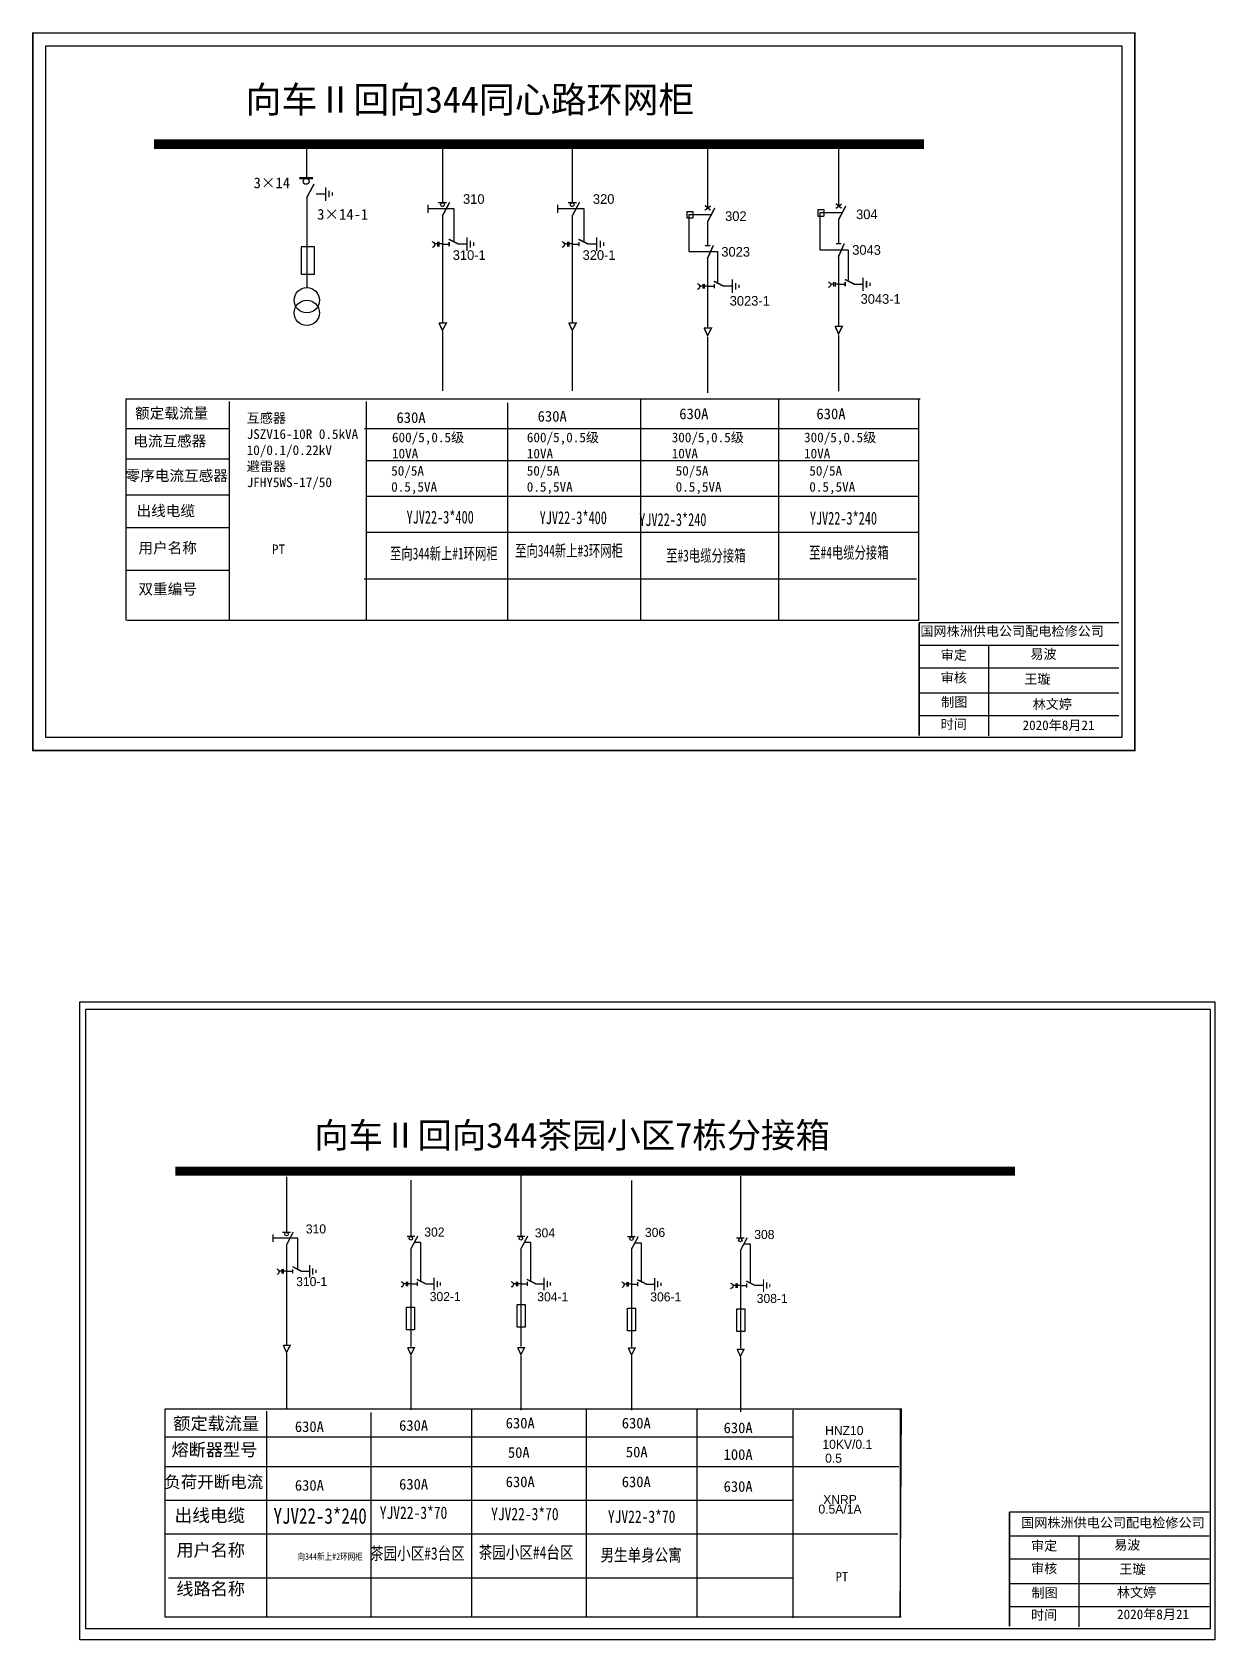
# Model space of a CAD drawing. Extents: x 613 to 1935, y 525 to 1195.
# Drawn here: x 1647.5 to 1782.2, y 909.3 to 1092.4 of the extents above; entities that cross this region are included whole.
import ezdxf

# ---------------------------------------------------------------- set-up
doc = ezdxf.new("R2010")
doc.units = 0
doc.header["$LTSCALE"] = 0.774411
doc.linetypes.add('ACAD_ISO02W100', pattern=[15, 12, -3])
doc.linetypes.add('CENTER', pattern=[50.8, 31.75, -6.35, 6.35, -6.35])
doc.layers.get('0').update_dxf_attribs({"linetype": 'CONTINUOUS'})
doc.layers.add('2', color=2, linetype='CONTINUOUS')
doc.styles.add('HZ', font='')
doc.styles.add('hztxt_txtstyle_0.00_0_0', font='simkai.ttf')
doc.styles.add('hztxt_txtstyle_1.80_0_0', font='', dxfattribs={"height": 1.8, "bigfont": 'hztxt.shx'})
doc.styles.add('hztxt_txtstyle_2.70_0_0', font='simkai.ttf', dxfattribs={"height": 2.7})
doc.styles.add('字体', font='', dxfattribs={"height": 2.5})
doc.styles.get('HZ').set_extended_font_data('SimSun')
doc.styles.get('hztxt_txtstyle_1.80_0_0').set_extended_font_data('hztxt')
doc.styles.get('字体').set_extended_font_data('SimSun')

# ---------------------------------------------------------------- blocks, each defined once
blk = doc.blocks.new('JD')
for points in [[(-2, 0.2), (-2, -0.2), (2, 0.2), (2, -0.2)], [(1, -1.2), (1, -0.8), (-1, -1.2), (-1, -0.8)], [(-0.5, -1.8), (-0.5, -2.2), (0.5, -1.8), (0.5, -2.2)]]:
    blk.add_trace(points)

msp = doc.modelspace()

# ---------------------------------------------------------------- linework, layer by layer
at = {"color": 0}
for p, q in [((1678.72, 1079.45), (1678.72, 1075.84)), ((1694.18, 1079.74), (1694.18, 1073.02)), ((1708.97, 1079.74), (1708.97, 1073.02)), ((1724.39, 1079.43), (1724.39, 1072.38)), ((1739.3, 1079.64), (1739.3, 1072.58)), ((1678.73, 1073.6), (1678.73, 1063.34)), ((1679.82, 1074), (1680.85, 1074)), ((1694.18, 1071.52), (1694.18, 1059.31)), ((1708.97, 1071.52), (1708.97, 1059.31)), ((1722.04, 1071.99), (1722.7, 1071.99)), ((1722.04, 1071.99), (1722.04, 1071.26)), ((1722.04, 1071.26), (1722.7, 1071.26)), ((1722.7, 1071.99), (1722.7, 1071.26)), ((1736.96, 1072.2), (1737.61, 1072.2)), ((1736.96, 1072.2), (1736.96, 1071.47)), ((1736.96, 1071.47), (1737.61, 1071.47)), ((1737.61, 1072.2), (1737.61, 1071.47)), ((1739.3, 1071.09), (1739.3, 1068.36)), ((1724.39, 1070.88), (1724.39, 1068.15)), ((1694.18, 1068.28), (1694.95, 1068.28)), ((1695.94, 1068.3), (1696.97, 1068.3)), ((1708.97, 1068.28), (1709.73, 1068.28)), ((1710.73, 1068.3), (1711.76, 1068.3)), ((1724.39, 1066.79), (1724.39, 1058.76)), ((1739.3, 1067), (1739.3, 1058.96)), ((1724.39, 1063.49), (1725.15, 1063.49)), ((1726.14, 1063.51), (1727.17, 1063.51)), ((1739.3, 1063.7), (1740.06, 1063.7)), ((1741.05, 1063.72), (1742.09, 1063.72)), ((1669.98, 1047.25), (1658.21, 1047.25)), ((1669.94, 1043.78), (1658.16, 1043.78)), ((1669.94, 1039.7), (1658.16, 1039.7)), ((1669.89, 1035.97), (1658.12, 1035.97)), ((1669.94, 1031.12), (1658.16, 1031.12))]:
    msp.add_line(p, q, dxfattribs=at)
at = {"color": 0, "linetype": 'ACAD_ISO02W100'}
for p, q in [((1724.72, 1071.61), (1722.25, 1071.61)), ((1722.25, 1071.61), (1722.25, 1067.42)), ((1739.63, 1071.82), (1737.16, 1071.82)), ((1737.16, 1071.82), (1737.16, 1067.63)), ((1722.25, 1067.42), (1725.5, 1067.42)), ((1725.5, 1067.42), (1725.5, 1063.96)), ((1737.16, 1067.63), (1740.41, 1067.63)), ((1740.41, 1067.63), (1740.41, 1064.17))]:
    msp.add_line(p, q, dxfattribs=at)
at = {"color": 0, "linetype": 'CENTER'}
for p, q in [((1694.19, 1058.32), (1694.19, 1051.57)), ((1708.98, 1058.32), (1708.98, 1051.57)), ((1724.39, 1057.68), (1724.39, 1051.34)), ((1739.3, 1057.88), (1739.3, 1051.54))]:
    msp.add_line(p, q, dxfattribs=at)
at = {"color": 0, "linetype": 'Continuous'}
for p, q in [((1658.14, 1050.64), (1748.58, 1050.64)), ((1658.18, 1025.4), (1658.18, 1050.64)), ((1669.88, 1050.36), (1669.88, 1025.4)), ((1685.5, 1050.36), (1685.5, 1025.4)), ((1701.61, 1050.2), (1701.61, 1025.42)), ((1716.73, 1050.59), (1716.73, 1025.4)), ((1732.46, 1050.59), (1732.46, 1025.4)), ((1748.4, 1050.57), (1748.4, 1025.39)), ((1685.31, 1047.27), (1748.4, 1047.27)), ((1685.5, 1043.64), (1748.4, 1043.64)), ((1685.5, 1039.59), (1748.4, 1039.59)), ((1685.5, 1035.49), (1748.4, 1035.49)), ((1685.28, 1030.17), (1748.18, 1030.17)), ((1748.4, 1025.4), (1658.27, 1025.4)), ((1748.49, 1025.2), (1771.24, 1025.2)), ((1748.49, 1022.6), (1771.24, 1022.6)), ((1756.39, 1022.58), (1756.39, 1012.26)), ((1748.49, 1020.01), (1771.24, 1020.01)), ((1748.49, 1017.18), (1771.24, 1017.18)), ((1748.49, 1014.59), (1771.24, 1014.59))]:
    msp.add_line(p, q, dxfattribs=at)
for p, q in [((1676.43, 962.07), (1676.43, 955.76)), ((1690.59, 961.66), (1690.59, 955.29)), ((1703.12, 962.33), (1703.12, 955.29)), ((1715.72, 961.63), (1715.72, 955.25)), ((1728.12, 962.15), (1728.12, 955.1)), ((1676.43, 954.35), (1676.43, 942.88)), ((1690.59, 953.88), (1690.59, 942.73)), ((1703.12, 953.88), (1703.12, 942.73)), ((1715.72, 953.85), (1715.72, 942.69)), ((1728.12, 953.7), (1728.12, 942.54)), ((1676.43, 951.3), (1677.14, 951.3)), ((1678.08, 951.32), (1679.05, 951.32)), ((1690.59, 949.86), (1691.31, 949.86)), ((1692.24, 949.88), (1693.21, 949.88)), ((1703.12, 949.86), (1703.84, 949.86)), ((1704.77, 949.88), (1705.74, 949.88)), ((1715.72, 949.83), (1716.43, 949.83)), ((1717.37, 949.85), (1718.34, 949.85)), ((1728.12, 949.68), (1728.83, 949.68)), ((1729.76, 949.7), (1730.74, 949.7))]:
    msp.add_line(p, q)
at = {"linetype": 'CENTER'}
for p, q in [((1676.43, 941.95), (1676.43, 935.61)), ((1690.6, 941.67), (1690.6, 935.54)), ((1703.13, 941.67), (1703.13, 935.47)), ((1715.72, 941.64), (1715.72, 935.5)), ((1728.12, 941.49), (1728.12, 935.29))]:
    msp.add_line(p, q, dxfattribs=at)
at = {"linetype": 'Continuous'}
for p, q in [((1662.59, 935.62), (1746.44, 935.62)), ((1662.59, 911.91), (1662.59, 935.62)), ((1697.48, 935.58), (1697.48, 911.92)), ((1710.55, 935.58), (1710.55, 911.92)), ((1746.44, 935.66), (1746.28, 911.95)), ((1746.3, 935.61), (1746.3, 911.9)), ((1674.14, 935.37), (1674.14, 911.92)), ((1686.04, 935.21), (1686.04, 911.93)), ((1723.16, 935.56), (1723.16, 911.9)), ((1734.08, 935.48), (1734.08, 911.82)), ((1662.59, 932.46), (1734.17, 932.46)), ((1662.59, 929.05), (1746.16, 929.05)), ((1662.59, 925.25), (1734.08, 925.25)), ((1662.59, 921.39), (1746.07, 921.39)), ((1758.77, 921.16), (1781.53, 921.16)), ((1766.67, 921.15), (1766.67, 910.82)), ((1758.77, 918.56), (1781.53, 918.56)), ((1662.97, 916.38), (1734.08, 916.38)), ((1758.77, 915.74), (1781.53, 915.74)), ((1746.44, 911.91), (1662.59, 911.91)), ((1758.77, 913.14), (1781.53, 913.14))]:
    msp.add_line(p, q, dxfattribs=at)
at = {"color": 0, "linetype": 'Continuous', "const_width": 0.182}
msp.add_lwpolyline([(1647.55, 1092.32), (1773.03, 1092.32), (1773.03, 1010.62), (1647.55, 1010.62)], close=True, dxfattribs=at)
at = {"color": 0, "linetype": 'Continuous'}
msp.add_lwpolyline([(1649.03, 1090.85), (1771.56, 1090.85), (1771.56, 1012.1), (1649.03, 1012.1)], close=True, dxfattribs=at)
at = {"color": 0}
for points, const_width in [([(1661.34, 1079.66), (1749.02, 1079.66)], 1.1), ([(1677.89, 1075.78), (1679.43, 1075.78)], 0.261), ([(1678.73, 1073.56), (1679.56, 1075.12)], 0.165), ([(1693.7, 1073), (1694.67, 1073)], 0.165), ([(1694.18, 1071.48), (1695.01, 1073.04)], 0.165), ([(1708.49, 1073), (1709.46, 1073)], 0.165), ([(1708.97, 1071.48), (1709.8, 1073.04)], 0.165), ([(1738.99, 1072.34), (1739.65, 1072.84)], 0.165), ([(1738.99, 1072.89), (1739.64, 1072.35)], 0.165), ([(1724.07, 1072.13), (1724.74, 1072.63)], 0.165), ([(1724.08, 1072.68), (1724.72, 1072.14)], 0.165), ([(1724.39, 1070.83), (1725.21, 1072.4)], 0.165), ([(1739.3, 1071.04), (1740.12, 1072.61)], 0.165), ([(1694.9, 1068.83), (1696, 1068.28)], 0.165), ([(1694.95, 1068.53), (1694.95, 1068.02)], 0.165), ([(1709.69, 1068.83), (1710.79, 1068.28)], 0.165), ([(1709.73, 1068.53), (1709.73, 1068.02)], 0.165), ([(1724.09, 1068.11), (1724.7, 1068.11)], 0.165), ([(1724.35, 1066.59), (1725.05, 1068.15)], 0.165), ([(1739, 1068.32), (1739.61, 1068.32)], 0.165), ([(1739.27, 1066.8), (1739.96, 1068.35)], 0.165), ([(1725.1, 1064.04), (1726.2, 1063.49)], 0.165), ([(1725.15, 1063.75), (1725.15, 1063.24)], 0.165), ([(1740.02, 1064.25), (1741.12, 1063.7)], 0.165), ([(1740.06, 1063.95), (1740.06, 1063.45)], 0.165), ([(1693.78, 1059.28), (1694.62, 1059.28), (1694.19, 1058.44), (1693.79, 1059.3)], 0.165), ([(1708.57, 1059.28), (1709.41, 1059.28), (1708.98, 1058.44), (1708.58, 1059.3)], 0.165), ([(1723.98, 1058.71), (1724.82, 1058.71), (1724.39, 1057.86), (1723.99, 1058.72)], 0.165), ([(1738.89, 1058.91), (1739.73, 1058.91), (1739.3, 1058.06), (1738.9, 1058.93)], 0.165)]:
    msp.add_lwpolyline(points, dxfattribs=dict(at, const_width=const_width))
for points in [[(1692.52, 1072.75), (1692.52, 1071.83)], [(1707.31, 1072.75), (1707.31, 1071.83)], [(1678.08, 1067.92), (1678.08, 1064.84), (1679.61, 1064.84), (1679.61, 1067.95), (1678.08, 1067.95)], [(1693.63, 1068.29), (1693.28, 1068.29)], [(1693.63, 1068.52), (1693.63, 1068.02)], [(1693.78, 1068.52), (1693.78, 1068.02)], [(1694.18, 1068.29), (1693.78, 1068.29)], [(1708.42, 1068.29), (1708.07, 1068.29)], [(1708.42, 1068.52), (1708.42, 1068.02)], [(1708.57, 1068.52), (1708.57, 1068.02)], [(1708.97, 1068.29), (1708.57, 1068.29)], [(1723.83, 1063.73), (1723.83, 1063.23)], [(1723.99, 1063.73), (1723.99, 1063.23)], [(1738.74, 1063.94), (1738.74, 1063.44)], [(1738.9, 1063.94), (1738.9, 1063.44)], [(1723.83, 1063.5), (1723.49, 1063.5)], [(1724.38, 1063.5), (1723.99, 1063.5)], [(1738.74, 1063.71), (1738.4, 1063.71)], [(1739.3, 1063.71), (1738.9, 1063.71)]]:
    msp.add_lwpolyline(points, dxfattribs=at)
at = {"color": 0, "linetype": 'ACAD_ISO02W100'}
for points in [[(1695.54, 1068.54), (1695.54, 1072.29), (1692.52, 1072.29)], [(1710.32, 1068.54), (1710.32, 1072.29), (1707.31, 1072.29)]]:
    msp.add_lwpolyline(points, dxfattribs=at)
at = {"color": 0}
for points in [[(1692.99, 1068.57, -0.877934), (1693, 1067.9)], [(1707.78, 1068.57, -0.877934), (1707.79, 1067.9)], [(1723.19, 1063.78, -0.877934), (1723.2, 1063.12)], [(1738.1, 1063.99, -0.877934), (1738.12, 1063.32)]]:
    msp.add_lwpolyline(points, format="xyb", dxfattribs=at)
at = {"color": 0, "linetype": 'Continuous', "const_width": 0.182}
msp.add_lwpolyline([(1748.49, 1025.16), (1748.48, 1012.3)], dxfattribs=at)
at = {"linetype": 'Continuous'}
for points in [[(1652.88, 981.97), (1782.16, 981.97), (1782.16, 909.33), (1652.88, 909.33)], [(1653.57, 981.14), (1781.61, 981.14), (1781.61, 910.57), (1653.57, 910.57)], [(1690.11, 947.21), (1691.01, 947.21), (1691.01, 944.63), (1690.11, 944.63)], [(1702.7, 947.52), (1703.59, 947.52), (1703.59, 944.94), (1702.7, 944.94)], [(1715.26, 947.11), (1716.16, 947.11), (1716.16, 944.53), (1715.26, 944.53)], [(1727.72, 947.03), (1728.62, 947.03), (1728.62, 944.46), (1727.72, 944.46)]]:
    msp.add_lwpolyline(points, close=True, dxfattribs=at)
for points, const_width in [([(1663.75, 962.69), (1759.39, 962.69)], 1.03), ([(1675.97, 955.74), (1676.89, 955.74)], 0.155), ([(1676.43, 954.31), (1677.2, 955.78)], 0.155), ([(1690.14, 955.27), (1691.05, 955.27)], 0.155), ([(1690.59, 953.84), (1691.37, 955.31)], 0.155), ([(1702.67, 955.27), (1703.58, 955.27)], 0.155), ([(1703.12, 953.84), (1703.9, 955.31)], 0.155), ([(1715.26, 955.23), (1716.17, 955.23)], 0.155), ([(1715.72, 953.81), (1716.49, 955.27)], 0.155), ([(1727.66, 955.08), (1728.57, 955.08)], 0.155), ([(1728.12, 953.66), (1728.89, 955.12)], 0.155), ([(1677.11, 951.82), (1678.14, 951.3)], 0.155), ([(1677.14, 951.54), (1677.14, 951.06)], 0.155), ([(1691.27, 950.38), (1692.3, 949.86)], 0.155), ([(1703.8, 950.38), (1704.83, 949.86)], 0.155), ([(1716.39, 950.34), (1717.42, 949.83)], 0.155), ([(1728.79, 950.19), (1729.82, 949.68)], 0.155), ([(1691.31, 950.1), (1691.31, 949.62)], 0.155), ([(1703.84, 950.1), (1703.84, 949.62)], 0.155), ([(1716.43, 950.07), (1716.43, 949.59)], 0.155), ([(1728.83, 949.92), (1728.83, 949.44)], 0.155), ([(1676.05, 942.85), (1676.84, 942.85), (1676.43, 942.06), (1676.06, 942.87)], 0.155), ([(1690.21, 942.6), (1691, 942.6), (1690.6, 941.8), (1690.22, 942.61)], 0.155), ([(1702.74, 942.6), (1703.53, 942.6), (1703.13, 941.8), (1702.75, 942.61)], 0.155), ([(1715.34, 942.57), (1716.13, 942.57), (1715.72, 941.77), (1715.35, 942.58)], 0.155), ([(1727.74, 942.42), (1728.53, 942.42), (1728.12, 941.62), (1727.75, 942.43)], 0.155)]:
    msp.add_lwpolyline(points, dxfattribs=dict(const_width=const_width))
for points in [[(1674.87, 955.5), (1674.87, 954.64)], [(1675.91, 951.31), (1675.58, 951.31)], [(1675.91, 951.53), (1675.91, 951.06)], [(1676.05, 951.53), (1676.05, 951.06)], [(1676.43, 951.31), (1676.05, 951.31)], [(1690.07, 949.87), (1689.75, 949.87)], [(1690.07, 950.09), (1690.07, 949.62)], [(1690.22, 950.09), (1690.22, 949.62)], [(1690.59, 949.87), (1690.22, 949.87)], [(1702.6, 949.87), (1702.28, 949.87)], [(1702.6, 950.09), (1702.6, 949.62)], [(1702.75, 950.09), (1702.75, 949.62)], [(1703.12, 949.87), (1702.75, 949.87)], [(1715.2, 949.84), (1714.87, 949.84)], [(1715.2, 950.05), (1715.2, 949.58)], [(1715.34, 950.05), (1715.34, 949.58)], [(1715.72, 949.84), (1715.34, 949.84)], [(1727.6, 949.69), (1727.27, 949.69)], [(1727.6, 949.9), (1727.6, 949.43)], [(1727.74, 949.9), (1727.74, 949.43)], [(1728.12, 949.69), (1727.74, 949.69)]]:
    msp.add_lwpolyline(points)
at = {"linetype": 'ACAD_ISO02W100'}
for points in [[(1677.7, 951.54), (1677.7, 955.07), (1674.87, 955.07)], [(1691.74, 950.09), (1691.74, 954.56), (1690.97, 954.56)], [(1704.27, 950.09), (1704.27, 954.56), (1703.5, 954.56)], [(1716.87, 950.06), (1716.87, 954.52), (1716.1, 954.52)], [(1729.27, 949.91), (1729.27, 954.37), (1728.5, 954.37)]]:
    msp.add_lwpolyline(points, dxfattribs=at)
for points in [[(1675.31, 951.57, -0.877934), (1675.32, 950.95)], [(1689.47, 950.13, -0.877934), (1689.48, 949.51)], [(1702, 950.13, -0.877934), (1702.01, 949.51)], [(1714.59, 950.1, -0.877934), (1714.61, 949.47)], [(1726.99, 949.95, -0.877934), (1727.01, 949.32)]]:
    msp.add_lwpolyline(points, format="xyb")
at = {"linetype": 'Continuous', "const_width": 0.182}
for points in [[(1758.76, 923.89), (1758.76, 910.86)], [(1758.77, 923.89), (1781.53, 923.89)]]:
    msp.add_lwpolyline(points, dxfattribs=at)
at = {"color": 0}
for centre, radius in [((1678.66, 1075.42), 0.335), ((1694.18, 1072.77), 0.211), ((1708.97, 1072.77), 0.211)]:
    msp.add_circle(centre, radius, dxfattribs=at)
for centre in [(1676.43, 955.52), (1690.59, 955.05), (1703.12, 955.05), (1715.72, 955.02), (1728.12, 954.86)]:
    msp.add_circle(centre, 0.198)
at = {"layer": '2', "color": 0}
for centre in [(1678.74, 1061.88), (1678.74, 1060.44)]:
    msp.add_circle(centre, 1.44, dxfattribs=at)

# ---------------------------------------------------------------- block references
at = {"color": 0, "xscale": 0.3844120780054254, "yscale": 0.3844120780054254, "zscale": 0.3844120780054647, "rotation": 90}
for p in [(1680.87, 1073.97), (1696.99, 1068.27), (1711.77, 1068.27), (1727.19, 1063.48), (1742.1, 1063.69)]:
    msp.add_blockref('JD', p, dxfattribs=at)
at = {"xscale": 0.3611214716016775, "yscale": 0.3611214716016775, "zscale": 0.3611214716017123, "rotation": 90}
for p in [(1679.06, 951.29), (1693.23, 949.85), (1705.76, 949.85), (1718.35, 949.82), (1730.75, 949.67)]:
    msp.add_blockref('JD', p, dxfattribs=at)

# ---------------------------------------------------------------- texts
at = {"color": 0, "linetype": 'Continuous', "style": 'hztxt_txtstyle_2.70_0_0'}
for s, p in [('3×14', (1672.68, 1074.64)), ('3×14-1', (1679.92, 1071.06))]:
    msp.add_text(s, height=1.22, dxfattribs=at).set_placement(p)
at = {"color": 0, "style": 'hztxt_txtstyle_1.80_0_0'}
for s, p in [('310', (1696.53, 1072.86)), ('320', (1711.32, 1072.86)), ('302', (1726.38, 1070.91)), ('304', (1741.3, 1071.12)), ('310-1', (1695.36, 1066.48)), ('320-1', (1710.15, 1066.48)), ('3023', (1725.95, 1066.85)), ('3043', (1740.86, 1067.06)), ('3023-1', (1726.9, 1061.27)), ('3043-1', (1741.81, 1061.48))]:
    msp.add_text(s, height=1.098, dxfattribs=at).set_placement(p)
at = {"color": 0, "style": 'HZ'}
for s, height, width, p in [('YJV22-3*400', 1.4617, 0.7, (1690.1, 1036.45)), ('YJV22-3*400', 1.4617, 0.7, (1705.26, 1036.39)), ('YJV22-3*240', 1.4617, 0.7, (1716.6, 1036.17)), ('YJV22-3*240', 1.4617, 0.7, (1736.03, 1036.33)), ('至向344新上#1环网柜', 1.3535, 0.7, (1688.21, 1032.36)), ('至向344新上#3环网柜', 1.3535, 0.7, (1702.47, 1032.69)), ('至#3电缆分接箱', 1.353, 0.7, (1719.67, 1032.13)), ('至#4电缆分接箱', 1.353, 0.7, (1735.96, 1032.47)), ('YJV22-3*70', 1.413, 0.8, (1687.05, 923.1)), ('YJV22-3*240', 1.774, 0.8, (1674.95, 922.55)), ('YJV22-3*70', 1.413, 0.8, (1699.73, 922.95)), ('YJV22-3*70', 1.413, 0.8, (1713.03, 922.65)), ('向344新上#2环网柜', 0.7644, 0.8, (1677.68, 918.43)), ('茶园小区#3台区', 1.413, 0.8, (1685.94, 918.46)), ('茶园小区#4台区', 1.413, 0.8, (1698.32, 918.58)), ('男生单身公寓', 1.413, 0.8, (1712.19, 918.28))]:
    msp.add_text(s, height=height, dxfattribs=dict(at, width=width)).set_placement(p)
at = {"style": 'hztxt_txtstyle_1.80_0_0'}
for s, p in [('310', (1678.63, 955.61)), ('302', (1692.12, 955.25)), ('304', (1704.71, 955.16)), ('306', (1717.25, 955.21)), ('308', (1729.7, 954.97)), ('310-1', (1677.53, 949.61)), ('302-1', (1692.74, 947.9)), ('304-1', (1704.99, 947.88)), ('306-1', (1717.86, 947.87)), ('308-1', (1729.98, 947.69)), ('10KV/0.1', (1737.46, 931.08)), ('HNZ10', (1737.77, 932.65)), ('0.5', (1737.77, 929.5)), ('0.5A/1A', (1737.01, 923.7)), ('XNRP', (1737.55, 924.78))]:
    msp.add_text(s, height=1.032, dxfattribs=at).set_placement(p)
at = {"color": 0, "linetype": 'Continuous', "attachment_point": 1}
for s, insert, char_height, width, style in [('向车Ⅱ回向344同心路环网柜', (1671.75, 1086.24), 3, 85.7498, '字体'), ('{\\fSimSun|b0|i0|c134|p2;额定载流量}', (1659.18, 1049.63), 1.2204, 19.6738, 'hztxt_txtstyle_2.70_0_0'), ('\\A1;{\\fSimSun|b0|i0|c134|p2;互感器\\PJSZV16-10R 0.5kVA\\P10/0.1/0.22kV\\P避雷器\\PJFHY5WS-17/50}', (1671.89, 1049.02), 1.0983, 20.2524, 'hztxt_txtstyle_2.70_0_0'), ('{\\fSimSun|b0|i0|c134|p2;630A}', (1688.95, 1049.13), 1.2204, 19.6738, 'hztxt_txtstyle_2.70_0_0'), ('{\\fSimSun|b0|i0|c134|p2;630A}', (1705.03, 1049.28), 1.2204, 19.6738, 'hztxt_txtstyle_2.70_0_0'), ('{\\fSimSun|b0|i0|c134|p2;630A}', (1721.16, 1049.56), 1.2204, 19.6738, 'hztxt_txtstyle_2.70_0_0'), ('{\\fSimSun|b0|i0|c134|p2;630A}', (1736.78, 1049.56), 1.2204, 19.6738, 'hztxt_txtstyle_2.70_0_0'), ('{\\fSimSun|b0|i0|c134|p2;电流互感器}', (1658.97, 1046.46), 1.2204, 19.6738, 'hztxt_txtstyle_2.70_0_0'), ('\\A1;{\\fSimSun|b0|i0|c134|p2;600/5,0.5级\\P10VA}', (1688.44, 1046.81), 1.0983, 20.2524, 'hztxt_txtstyle_2.70_0_0'), ('\\A1;{\\fSimSun|b0|i0|c134|p2;600/5,0.5级\\P10VA}', (1703.8, 1046.81), 1.0983, 20.2524, 'hztxt_txtstyle_2.70_0_0'), ('\\A1;{\\fSimSun|b0|i0|c134|p2;300/5,0.5级\\P10VA}', (1720.3, 1046.81), 1.0983, 20.2524, 'hztxt_txtstyle_2.70_0_0'), ('\\A1;{\\fSimSun|b0|i0|c134|p2;300/5,0.5级\\P10VA}', (1735.37, 1046.81), 1.0983, 20.2524, 'hztxt_txtstyle_2.70_0_0'), ('{\\fSimSun|b0|i0|c134|p2;零序电流互感器}', (1658.1, 1042.52), 1.2204, 19.6738, 'hztxt_txtstyle_2.70_0_0'), ('{\\fSimSun|b0|i0|c134|p2;50/5A\\P0.5,5VA}', (1688.35, 1043.01), 1.0983, 19.6738, 'hztxt_txtstyle_2.70_0_0'), ('{\\fSimSun|b0|i0|c134|p2;50/5A\\P0.5,5VA}', (1703.79, 1043.01), 1.0983, 19.6738, 'hztxt_txtstyle_2.70_0_0'), ('{\\fSimSun|b0|i0|c134|p2;50/5A\\P0.5,5VA}', (1720.75, 1043.01), 1.0983, 19.6738, 'hztxt_txtstyle_2.70_0_0'), ('{\\fSimSun|b0|i0|c134|p2;50/5A\\P0.5,5VA}', (1735.97, 1043.01), 1.0983, 19.6738, 'hztxt_txtstyle_2.70_0_0'), ('{\\fSimSun|b0|i0|c134|p2;出线电缆}', (1659.35, 1038.52), 1.2204, 19.6738, 'hztxt_txtstyle_2.70_0_0'), ('{\\fSimSun|b0|i0|c134|p2;用户名称}', (1659.56, 1034.29), 1.2204, 19.6738, 'hztxt_txtstyle_2.70_0_0'), ('{\\fSimSun|b0|i0|c134|p2;PT}', (1674.77, 1034.07), 1.1026, 8.5785, 'hztxt_txtstyle_0.00_0_0'), ('{\\fSimSun|b0|i0|c134|p2;双重编号}', (1659.56, 1029.6), 1.2204, 19.6738, 'hztxt_txtstyle_2.70_0_0'), ('国网株洲供电公司配电检修公司', (1748.62, 1024.75), 1.0944, 29.9201, '字体'), ('\\f\uffbfﾬￌﾣﾤ_GB2312|b0|i0|c134|p49;审定', (1750.93, 1022.03), 1.0944, 8.5588, '字体'), ('易波', (1761.15, 1022.14), 1.094, 8.5588, '字体'), ('\\f\uffbfﾬￌﾣﾤ_GB2312|b0|i0|c134|p49;审核', (1750.93, 1019.45), 1.0944, 8.5588, '字体'), ('王璇', (1760.45, 1019.3), 1.094, 8.5588, '字体'), ('\\f\uffbfﾬￌﾣﾤ_GB2312|b0|i0|c134|p49;制图', (1750.99, 1016.67), 1.0944, 8.5588, '字体'), ('林文婷', (1761.41, 1016.44), 1.094, 8.5588, '字体'), ('\\f\uffbfﾬￌﾣﾤ_GB2312|b0|i0|c134|p49;时间', (1750.93, 1014.16), 1.0944, 8.5588, '字体'), ('2020年8月21', (1760.26, 1014.03), 1.094, 16.0081, '字体')]:
    msp.add_mtext(s, dxfattribs=dict(at, insert=insert, char_height=char_height, width=width, style=style))
at = {"insert": (1679.59, 968.23), "char_height": 2.8709, "width": 84.7741, "attachment_point": 1, "style": 'hztxt_txtstyle_2.70_0_0'}
msp.add_mtext('{\\fSimSun|b0|i0|c134|p2;向车Ⅱ回向344茶园小区7栋分接箱}', dxfattribs=at)
at = {"linetype": 'Continuous', "attachment_point": 1}
for s, insert, char_height, width, style in [('{\\fSimSun|b0|i0|c134|p2;额定载流量}', (1663.53, 934.68), 1.433, 11.0339, 'hztxt_txtstyle_0.00_0_0'), ('{\\fSimSun|b0|i0|c134|p2;630A}', (1677.38, 934.21), 1.2149, 9.7693, 'hztxt_txtstyle_0.00_0_0'), ('{\\fSimSun|b0|i0|c134|p2;630A}', (1689.25, 934.35), 1.2149, 9.7693, 'hztxt_txtstyle_0.00_0_0'), ('{\\fSimSun|b0|i0|c134|p2;630A}', (1701.39, 934.62), 1.2149, 9.7693, 'hztxt_txtstyle_0.00_0_0'), ('{\\fSimSun|b0|i0|c134|p2;630A}', (1714.61, 934.62), 1.2149, 9.7693, 'hztxt_txtstyle_0.00_0_0'), ('{\\fSimSun|b0|i0|c134|p2;630A}', (1726.21, 934.08), 1.2149, 9.7693, 'hztxt_txtstyle_0.00_0_0'), ('{\\fSimSun|b0|i0|c134|p2;熔断器型号}', (1663.33, 931.7), 1.433, 11.4443, 'hztxt_txtstyle_0.00_0_0'), ('{\\fSimSun|b0|i0|c134|p2;50A}', (1701.64, 931.27), 1.2149, 9.7693, 'hztxt_txtstyle_0.00_0_0'), ('{\\fSimSun|b0|i0|c134|p2;50A}', (1715.08, 931.33), 1.2149, 9.7693, 'hztxt_txtstyle_0.00_0_0'), ('{\\fSimSun|b0|i0|c134|p2;100A}', (1726.21, 931.04), 1.2149, 9.7693, 'hztxt_txtstyle_0.00_0_0'), ('{\\fSimSun|b0|i0|c134|p2;\\H0.96x;负荷开断电流}', (1662.51, 928), 1.433, 13.1035, 'hztxt_txtstyle_0.00_0_0'), ('{\\fSimSun|b0|i0|c134|p2;630A}', (1677.38, 927.53), 1.2149, 9.7693, 'hztxt_txtstyle_0.00_0_0'), ('{\\fSimSun|b0|i0|c134|p2;630A}', (1689.25, 927.66), 1.2149, 9.7693, 'hztxt_txtstyle_0.00_0_0'), ('{\\fSimSun|b0|i0|c134|p2;630A}', (1701.39, 927.93), 1.2149, 9.7693, 'hztxt_txtstyle_0.00_0_0'), ('{\\fSimSun|b0|i0|c134|p2;630A}', (1714.61, 927.93), 1.2149, 9.7693, 'hztxt_txtstyle_0.00_0_0'), ('{\\fSimSun|b0|i0|c134|p2;630A}', (1726.21, 927.4), 1.2149, 9.7693, 'hztxt_txtstyle_0.00_0_0'), ('{\\fSimSun|b0|i0|c134|p2;出线电缆}', (1663.68, 924.24), 1.4725, 10.0386, 'hztxt_txtstyle_0.00_0_0'), ('国网株洲供电公司配电检修公司', (1760.1, 923.22), 1.0945, 29.9242, '字体'), ('{\\fSimSun|b0|i0|c134|p2;用户名称}', (1663.88, 920.27), 1.433, 9.7693, 'hztxt_txtstyle_0.00_0_0'), ('审定', (1761.22, 920.59), 1.095, 8.5599, '字体'), ('{\\fSimSun|b0|i0|c134|p2;易波}', (1770.69, 920.69), 1.0945, 8.5599, '字体'), ('审核', (1761.22, 918.01), 1.095, 8.5599, '字体'), ('{\\fSimSun|b0|i0|c134|p2;王璇}', (1771.28, 917.93), 1.0945, 12.0597, '字体'), ('{\\fSimSun|b0|i0|c134|p2;线路名称}', (1663.88, 915.86), 1.433, 9.7693, 'hztxt_txtstyle_0.00_0_0'), ('{\\fSimSun|b0|i0|c134|p2;PT}', (1738.98, 917.04), 1.0358, 8.0587, 'hztxt_txtstyle_0.00_0_0'), ('{\\fSimSun|b0|i0|c134|p2;林文婷}', (1771, 915.28), 1.0945, 8.5599, '字体'), ('制图', (1761.28, 915.23), 1.095, 8.5599, '字体'), ('时间', (1761.22, 912.72), 1.095, 8.5599, '字体')]:
    msp.add_mtext(s, dxfattribs=dict(at, insert=insert, char_height=char_height, width=width, style=style))
at = {"color": 7, "linetype": 'Continuous', "true_color": 0xffffff, "insert": (1771.02, 912.78), "char_height": 1.095, "width": 8.5599, "attachment_point": 1, "style": '字体'}
msp.add_mtext('2020年8月21', dxfattribs=at)

doc.saveas('drawing.dxf')
